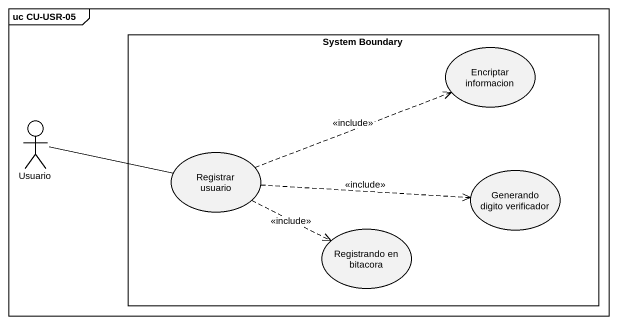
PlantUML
@startuml
mainframe uc CU-USR-05
rectangle "System Boundary" as System_Boundary {
  usecase "Encriptar informacion" as Encriptar_informacion
  usecase "Registrar usuario" as Registrar_usuario
  usecase "Generando digito verificador" as Generando_digito_verificador
  usecase "Registrando en bitacora" as Registrando_en_bitacora
}
actor Usuario
Usuario -right- Registrar_usuario
Registrar_usuario .right.> Encriptar_informacion : <<include>>
Registrar_usuario .right.> Generando_digito_verificador : <<include>>
Registrar_usuario .right.> Registrando_en_bitacora : <<include>>
@enduml
